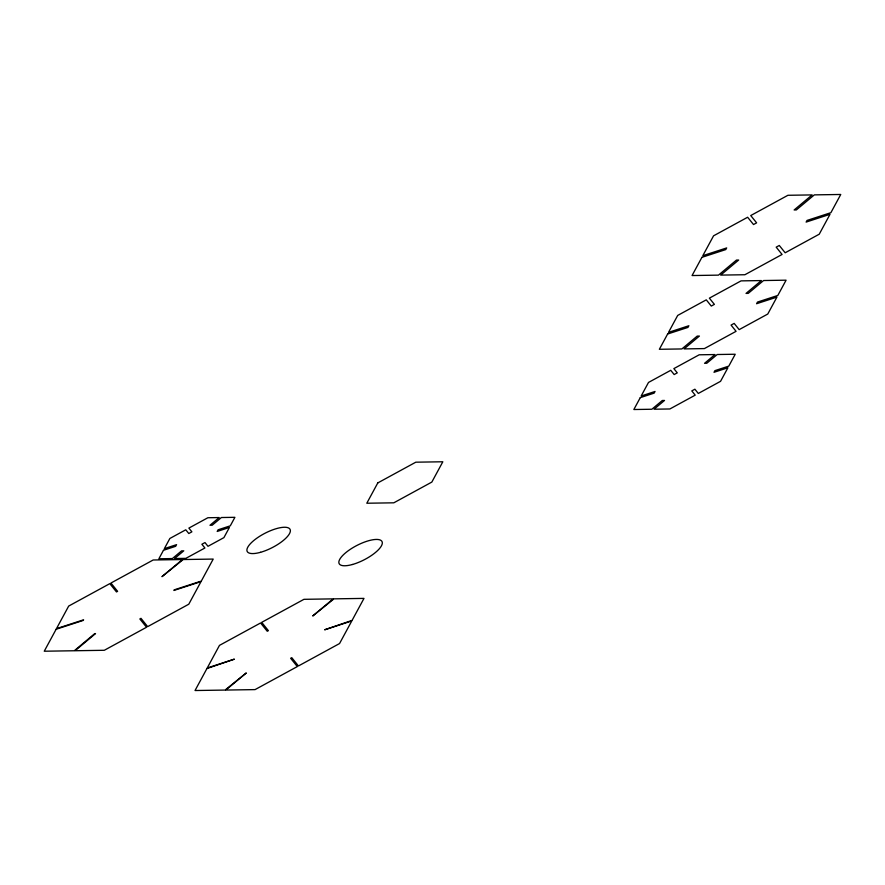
<?xml version="1.0" encoding="UTF-8"?>
<svg xmlns="http://www.w3.org/2000/svg" width="885" height="885" viewBox="0 0 885 885"><rect width="100%" height="100%" fill="white"/><g stroke="black" fill="none" stroke-linecap="round" stroke-linejoin="round"><path stroke-width="1.33" d="M56.142 629.246L44.25 651.216L74.274 650.752L94.717 633.627L95.514 633.616L75.07 650.74L104.297 650.287L146.534 627.255L139.852 618.958L140.98 618.338L147.662 626.635L188.782 604.212L200.995 581.644L173.88 590.461L174.201 589.864L201.326 581.047L213.219 559.077L183.195 559.541L161.955 576.666L182.398 559.552L153.171 559.995L110.935 583.038L117.616 591.335L116.488 591.943L109.806 583.646L68.687 606.07L56.474 628.638L83.588 619.821L83.267 620.418L56.142 629.246M163.471 550.282L158.869 558.778L172.376 558.568L181.569 550.868L183.77 550.835L174.577 558.535L185.883 558.358L204.9 547.992L201.891 544.264L204.988 542.571L207.997 546.31L223.905 537.626L229.403 527.471L217.201 531.442L218.097 529.783L230.299 525.823L234.901 517.316L221.394 517.526L212.19 525.225L209.988 525.259L219.192 517.559L207.886 517.736L188.87 528.102L191.879 531.83L188.782 533.522L185.773 529.794L169.865 538.467L164.367 548.623L176.569 544.651L175.673 546.31L163.471 550.282M206.924 668.562L195.032 690.532L225.055 690.068L246.295 672.943L225.852 690.057L255.068 689.603L297.316 666.571L290.634 658.274L291.762 657.666L298.444 665.962L339.552 643.539L351.776 620.971L324.651 629.788L352.097 620.363L363.989 598.393L333.977 598.857L312.737 615.982L333.169 598.868L303.953 599.322L261.706 622.354L268.387 630.651L267.259 631.27L260.577 622.974L219.469 645.386L207.245 667.965L234.37 659.148L206.924 668.562M377.795 482.922L366.799 503.233L393.814 502.813L431.836 482.082L442.832 461.771L415.806 462.191L377.795 482.922M701.916 257.336L692.059 275.545L718.476 275.135L736.464 260.079L738.665 260.046L720.678 275.102L744.893 274.737L782.075 254.46L776.189 247.158L779.287 245.466L785.172 252.778L819.244 234.193L829.997 214.325L806.135 222.091L807.031 220.431L830.893 212.677L840.75 194.468L814.333 194.877L796.345 209.933L794.144 209.966L812.131 194.91L787.915 195.286L750.734 215.553L756.62 222.854L753.522 224.547L747.637 217.245L713.564 235.819L702.812 255.688L726.673 247.922L725.777 249.581L701.916 257.336M667.633 334.01L659.358 349.287L681.881 348.944L697.203 336.101L699.404 336.068L684.083 348.911L704.394 348.59L736.077 331.322L731.065 325.094L734.163 323.401L739.174 329.629L767.76 314.042L776.919 297.117L756.586 303.732L757.483 302.073L777.815 295.457L786.09 280.18L763.567 280.534L748.245 293.366L746.044 293.4L761.365 280.567L741.055 280.877L709.372 298.156L714.383 304.374L711.286 306.066L706.274 299.849L677.689 315.436L668.529 332.362L688.862 325.746L687.966 327.406L667.633 334.01M640.275 397.642L633.848 409.523L651.858 409.246L662.312 400.496L664.513 400.462L654.059 409.213L669.868 408.97L695.212 395.152L691.793 390.904L694.891 389.212L698.309 393.46L720.556 381.324L727.89 367.784L714.018 372.297L714.914 370.638L728.786 366.124L735.225 354.243L717.215 354.52L706.761 363.27L704.56 363.304L715.003 354.553L699.194 354.797L673.85 368.614L677.268 372.862L674.171 374.554L670.753 370.306L648.506 382.442L641.171 395.982L655.044 391.469L654.148 393.128L640.275 397.642M260.577 552.295A24.105 8.042 -27.3 0 0 290.158 529.562A24.105 8.042 -27.3 0 0 255.201 539.396A24.105 8.042 -27.3 0 0 260.577 552.295M352.518 564.475A24.105 8.042 -27.3 0 0 382.099 541.742A24.105 8.042 -27.3 0 0 347.141 551.576A24.105 8.042 -27.3 0 0 352.518 564.475"/></g></svg>
